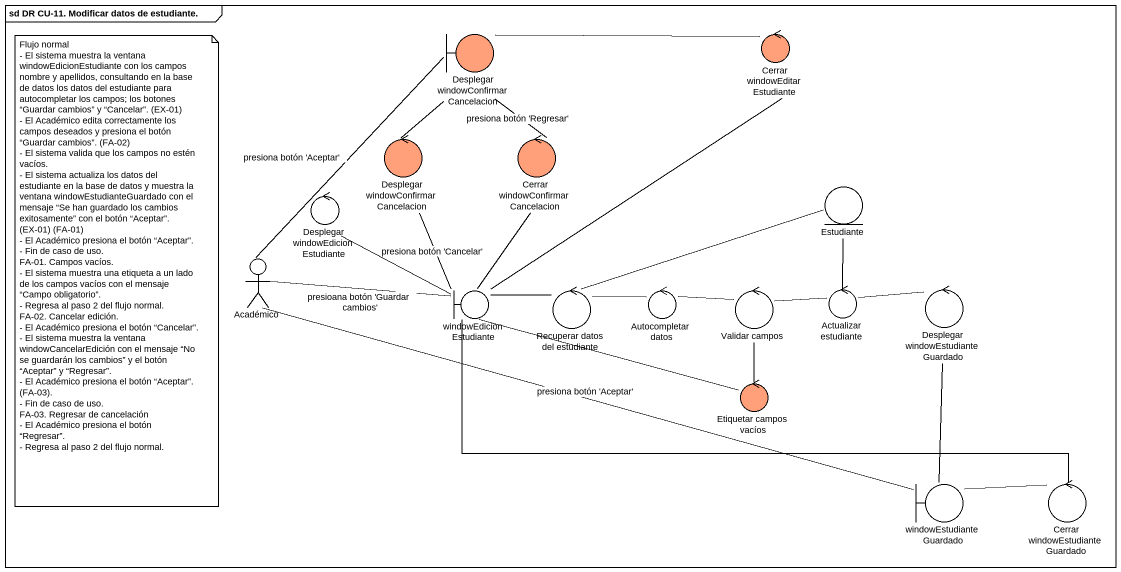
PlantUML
@startuml
mainframe sd DR CU-11. Modificar datos de estudiante.
boundary "Desplegar windowConfirmarCancelacion" as Desplegar #FFA07A
control "Cerrar windowEditarEstudiante" as Cerrar_windowEditarEstudiant #FFA07A
control "Desplegar windowConfirmarCancelacion" as Desplegar_2 #FFA07A
control "Cerrar windowConfirmarCancelacion" as Cerrar_windowConfirmarCancel #FFA07A
control "Desplegar windowEdicionEstudiante" as Desplegar_3
entity Estudiante
actor Académico
boundary windowEdicionEstudiante
control "Recuperar datos del estudiante" as Recuperar_datos_del
control "Autocompletar datos" as Autocompletar_datos
control "Validar campos" as Validar_campos
control "Actualizar estudiante" as Actualizar_estudiante
control "Desplegar windowEstudianteGuardado" as Desplegar_4
control "Etiquetar campos vacíos" as Etiquetar_campos_vacíos #FFA07A
boundary windowEstudianteGuardado
control "Cerrar windowEstudianteGuardado" as Cerrar_windowEstudianteGuard
Desplegar -right- Cerrar_windowEditarEstudiant
Cerrar_windowEditarEstudiant -- windowEdicionEstudiante
Desplegar_2 -up- Desplegar
Cerrar_windowConfirmarCancel -up- Desplegar : presiona botón 'Regresar'
Cerrar_windowConfirmarCancel -- windowEdicionEstudiante
Desplegar_3 -right- windowEdicionEstudiante
Académico -up- Desplegar : presiona botón 'Aceptar'
Académico -right- windowEdicionEstudiante : presioana botón 'Guardar cambios'
Académico -right- windowEstudianteGuardado : presiona botón 'Aceptar'
windowEdicionEstudiante -up- Desplegar_2 : presiona botón 'Cancelar'
windowEdicionEstudiante -right- Recuperar_datos_del
windowEdicionEstudiante -right- Cerrar_windowEstudianteGuard
Recuperar_datos_del -right- Estudiante
Recuperar_datos_del -right- Autocompletar_datos
Autocompletar_datos -right- Validar_campos
Validar_campos -right- Actualizar_estudiante
Actualizar_estudiante -up- Estudiante
Actualizar_estudiante -right- Desplegar_4
Desplegar_4 -- windowEstudianteGuardado
Etiquetar_campos_vacíos -left- windowEdicionEstudiante
Etiquetar_campos_vacíos -up- Validar_campos
windowEstudianteGuardado -right- Cerrar_windowEstudianteGuard
note as N1
  Flujo normal
  - El sistema muestra la ventana windowEdicionEstudiante con los campos nombre y apellidos, consultando en la base de datos los datos del estudiante para autocompletar los campos; los botones “Guardar cambios” y “Cancelar”. (EX-01)
  - El Académico edita correctamente los campos deseados y presiona el botón “Guardar cambios”. (FA-02)
  - El sistema valida que los campos no estén vacíos.
  - El sistema actualiza los datos del estudiante en la base de datos y muestra la ventana windowEstudianteGuardado con el mensaje “Se han guardado los cambios exitosamente” con el botón “Aceptar”. (EX-01) (FA-01)
  - El Académico presiona el botón “Aceptar”.
  - Fin de caso de uso.
  FA-01. Campos vacíos.
  - El sistema muestra una etiqueta a un lado de los campos vacíos con el mensaje “Campo obligatorio”.
  - Regresa al paso 2 del flujo normal.
  FA-02. Cancelar edición.
  - El Académico presiona el botón “Cancelar”.
  - El sistema muestra la ventana windowCancelarEdición con el mensaje “No se guardarán los cambios” y el botón “Aceptar” y “Regresar”.
  - El Académico presiona el botón “Aceptar”. (FA-03).
  - Fin de caso de uso.
  FA-03. Regresar de cancelación
  - El Académico presiona el botón “Regresar”.
  - Regresa al paso 2 del flujo normal.
end note
@enduml
